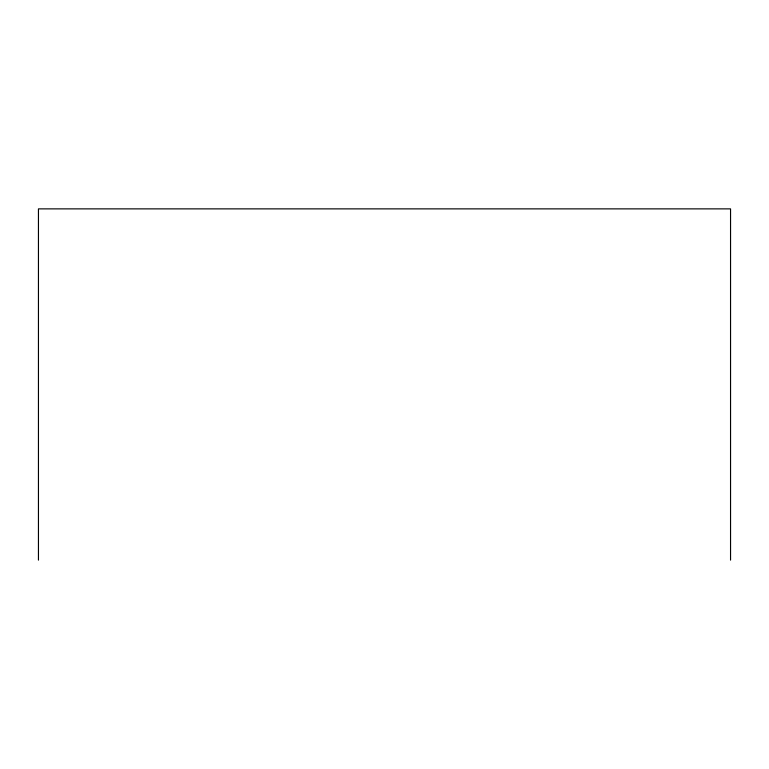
<?xml version="1.0" encoding="UTF-8"?>
<svg xmlns="http://www.w3.org/2000/svg" width="769" height="769" viewBox="0 0 769 769"><rect width="100%" height="100%" fill="white"/><g stroke="black" fill="none" stroke-linecap="round" stroke-linejoin="round"><path stroke-width="1.15" d="M730.55 560.13L730.55 208.87L38.45 208.87L38.45 560.13"/></g></svg>
